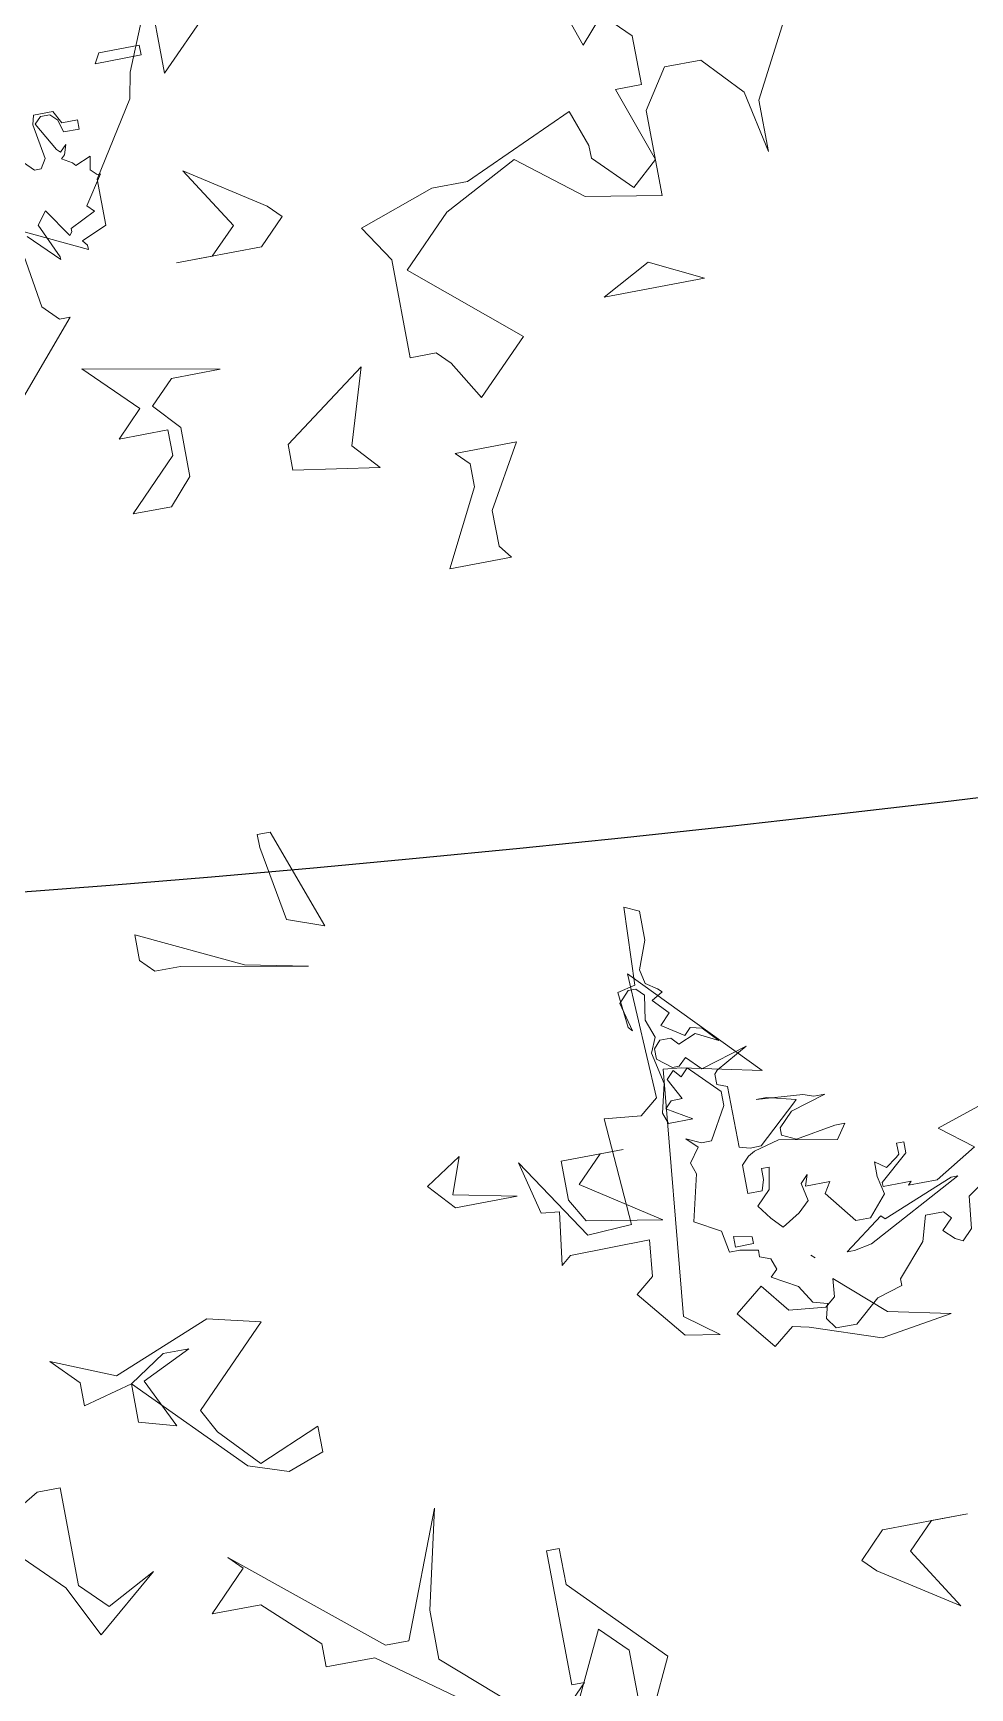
# Model space of a CAD drawing. Header units: millimetres. Extents: x 1418 to 1811, y 1796 to 1956.
# Drawn here: x 1480.835 to 1481.256, y 1830.937 to 1831.681 of the extents above; entities that cross this region are included whole.
import ezdxf

# ---------------------------------------------------------------- set-up
doc = ezdxf.new("R2010")
doc.units = ezdxf.units.MM
doc.layers.add('ARBRE', color=251, linetype='Continuous', lineweight=13)
doc.layers.add('VEGETAIS', color=3, linetype='Continuous')

# ---------------------------------------------------------------- blocks, each defined once
blk = doc.blocks.new('WMF26', base_point=(0, 0.0008))
at = {"color": 85}
for points in [[(13.2233, -7.4181), (13.0199, -7.9055), (12.9837, -8.0792), (12.6708, -8.5666), (12.6708, -8.8803), (12.4963, -8.9527), (12.5251, -8.989), (12.5251, -9.0178), (12.111, -8.8144)], [(12.0739, -8.8441), (12.1472, -9.3381), (12.2485, -9.4401), (12.3209, -9.4401), (11.8994, -9.9284)]]:
    blk.add_lwpolyline(points, dxfattribs=at)
at = {"color": 106}
for points in [[(8.3855, -3.5641), (8.3855, -3.9783), (8.4579, -4.0515), (8.5962, -3.7675)], [(8.8441, -3.9132), (9.0836, -4.0886), (9.2211, -4.0886), (9.2211, -4.1536), (9.3677, -4.2919), (9.5052, -4.2919), (9.3965, -4.4006), (9.4327, -4.4377), (9.0474, -4.1174), (8.9816, -4.1174), (8.8441, -4.4665), (8.9091, -4.1899), (8.9091, -4.0515), (8.6325, -3.8045), (8.5238, -3.9132), (8.56, -3.9132), (8.56, -4.2919), (8.5238, -4.2919), (8.5238, -4.1899), (8.2826, -3.942), (8.3492, -3.8045)], [(9.9926, -4.5398), (10.1317, -4.4665), (10.0947, -4.5027), (10.0947, -4.6122), (9.9201, -4.7135), (9.8551, -4.7135), (9.8551, -4.4377), (9.7826, -4.3644), (9.6435, -4.4377), (9.8189, -4.2919), (9.8913, -4.4377), (9.9926, -4.5398), (9.9926, -4.5398)], [(9.6073, -4.9613), (9.7464, -4.9251), (9.7464, -4.9901), (9.8189, -5.0634), (9.6435, -4.9901), (9.3677, -5.0996), (9.2211, -5.0634), (9.4327, -4.8526), (9.3965, -4.7859), (9.2952, -4.6773), (9.1199, -4.7497), (9.1199, -4.6773), (9.2211, -4.641), (9.3315, -4.6773), (9.6073, -4.9613), (9.6073, -4.9613)], [(7.7285, -4.7678), (7.7738, -4.7777), (7.8306, -4.7316), (7.9178, -4.8403), (7.838, -4.9037), (7.7746, -4.8238), (7.6725, -4.8131), (7.6437, -4.837), (7.6387, -4.888), (7.5062, -4.7703), (7.3341, -4.7316), (7.5342, -4.7011), (7.7285, -4.7678), (7.7285, -4.7678)], [(8.1805, -4.9448), (8.1302, -4.986), (8.1195, -5.0881), (8.3427, -5.0856), (8.3707, -5.0626), (8.3501, -5.2099), (8.4011, -5.2157), (8.4373, -5.3647), (8.285, -5.1317), (8.1607, -5.1391), (8.1805, -5.4413), (8.0784, -5.4306), (8.0273, -5.4718), (8.0422, -5.825), (7.7252, -5.4915), (7.9434, -5.5401), (7.9944, -5.5459), (8.066, -4.8609), (7.9746, -4.7933), (8.071, -4.809), (8.1805, -4.9448), (8.1805, -4.9448)], [(9.6073, -4.9613), (9.5052, -5.0272), (9.4327, -5.0272), (9.5711, -4.9613), (9.5052, -4.823), (9.6073, -4.8526), (9.6073, -4.9613), (9.6073, -4.9613)], [(8.3196, -5.2371), (8.3196, -5.3474), (8.1451, -5.3474), (8.2101, -5.3474), (8.2826, -5.275), (8.0726, -5.1358), (8.2826, -5.1721), (8.3196, -5.2371), (8.3196, -5.2371)], [(8.6975, -5.3474), (8.5962, -5.4125), (8.6325, -5.3112), (8.4579, -5.275), (8.6325, -5.275), (8.6975, -5.3474), (8.6975, -5.3474)], [(9.3315, -6.0744), (9.3677, -6.1115), (9.3677, -6.1839), (9.0836, -6.0456), (8.9091, -6.0094), (9.259, -6.0744), (9.3315, -6.0744), (9.3315, -6.0744)], [(8.9816, -6.3585), (8.9816, -6.3947), (8.9453, -6.3947), (8.8441, -6.1115), (8.9453, -6.1477), (8.9816, -6.3585), (8.9816, -6.3585)], [(8.2101, -7.232), (8.2101, -7.2971), (8.2463, -7.3333), (8.0726, -7.3333), (8.1739, -7.1587), (8.1739, -7.0575), (8.1451, -7.0212), (8.3196, -7.0212), (8.2101, -7.232), (8.2101, -7.232)], [(8.6975, -7.4428), (8.4579, -7.6173), (8.5238, -7.4066), (8.4579, -7.3333), (8.6975, -7.3703), (8.6975, -7.4428), (8.6975, -7.4428)], [(9.0178, -7.4724), (9.0178, -7.5449), (9.1561, -7.5449), (9.0836, -7.6173), (9.2211, -7.7556), (8.8441, -7.6832), (8.9816, -7.6832), (9.0474, -7.6173), (8.9816, -7.5449), (8.9816, -7.4066), (9.0474, -7.3333), (9.1561, -7.3333), (9.0178, -7.4724), (9.0178, -7.4724)], [(8.2463, -7.6173), (8.3196, -7.6173), (8.3196, -7.894), (8.3855, -7.996), (8.1739, -8.0685), (8.0726, -8.0685), (7.7589, -8.2076), (7.7227, -8.1047), (7.7227, -8.0685), (7.6214, -7.9672), (7.5482, -8.0323), (7.6214, -8.2439), (7.5482, -8.2439), (7.5482, -8.3814), (7.6214, -8.4546), (7.6865, -8.3814), (7.7589, -8.5921)], [(7.1266, -8.3451), (7.2353, -8.141), (7.2353, -7.996), (7.2715, -8.1706), (7.3736, -8.2801), (7.4757, -8.2801), (7.5482, -8.1706), (7.5482, -7.9302), (7.7589, -7.9672), (7.9343, -8.1047), (8.1451, -7.996), (8.2826, -7.8577), (7.9993, -7.6173), (8.1451, -7.4724), (8.2101, -7.5811), (8.2463, -7.6173), (8.2463, -7.6173)], [(7.6214, -7.7556), (7.4757, -7.6832), (7.7589, -7.6832), (7.6214, -7.7556), (7.6214, -7.7556)], [(13.1121, -7.805), (12.7985, -7.805), (12.8363, -7.7392), (13.1121, -7.7392), (13.1121, -7.805), (13.1121, -7.805)], [(8.8078, -7.996), (8.7337, -8.0685), (8.8441, -8.2439), (8.6325, -8.1047), (8.5962, -8.0685), (8.6687, -7.996), (8.9091, -7.996), (8.8078, -7.996), (8.8078, -7.996)], [(12.5062, -8.1517), (12.6132, -8.1517), (12.6132, -8.215), (12.5062, -8.215), (12.4839, -8.1294), (12.4387, -8.085), (12.3753, -8.085), (12.3308, -8.1294), (12.4387, -8.3221), (12.4609, -8.3443), (12.5062, -8.2999), (12.4839, -8.3665), (12.4609, -8.3896), (12.5284, -8.4291), (12.5457, -8.4513), (12.6527, -8.4069), (12.6354, -8.4966), (12.675, -8.5361), (12.698, -8.5361), (12.5679, -8.7288), (12.6132, -8.7733), (12.4387, -8.8581), (12.4387, -8.8811), (12.4214, -8.9033), (12.2913, -8.7115), (12.2238, -8.7963), (12.3308, -9.0326), (12.3308, -9.0507), (12.139, -8.8581)], [(12.2065, -8.3665), (12.2682, -8.4291), (12.3135, -8.4291), (12.353, -8.3665), (12.3135, -8.1294), (12.3308, -8.0669), (12.4609, -8.0669), (12.5062, -8.1517), (12.5062, -8.1517)], [(8.6687, -8.8399), (8.7337, -8.7675), (8.6975, -8.6654), (8.8441, -8.5197), (8.8441, -8.7675), (8.6687, -8.8399), (8.6687, -8.8399)]]:
    blk.add_lwpolyline(points, dxfattribs=at)
at = {"color": 63}
for points in [[(7.4938, -4.1767), (7.5663, -4.1042), (7.4576, -3.9289), (7.6684, -4.068), (7.7046, -4.1042), (7.6321, -4.1767), (7.3917, -4.1767), (7.4938, -4.1767), (7.4938, -4.1767)], [(7.1941, -5.0634), (7.2238, -5.0428), (7.2345, -4.9531), (7.2633, -4.9234), (7.2839, -4.9341), (7.3135, -4.9629), (7.2839, -4.9926), (7.3028, -5.0132), (7.353, -5.0132), (7.3744, -4.9424), (7.4543, -4.8526), (7.4543, -4.8337), (7.5259, -4.8123), (7.5967, -4.7514), (7.6552, -4.7514), (7.6766, -4.7826), (7.6659, -4.8222), (7.7054, -4.8337), (7.7367, -4.8839), (7.8059, -4.9234), (7.7869, -4.9424), (7.7976, -4.9737), (7.8273, -4.9844), (7.8273, -5.0033), (7.8775, -5.0132), (7.9071, -5.0132), (7.9178, -5.0741), (7.9886, -5.1136), (7.9574, -5.2437), (7.9681, -5.2758), (7.9384, -5.3153), (7.9681, -5.345), (7.9277, -5.326), (7.8989, -5.326), (7.8478, -5.4158), (7.8478, -5.4561), (7.9277, -5.5376), (7.9491, -5.5162), (7.9681, -5.5376), (7.9886, -5.5162), (7.9574, -5.4561), (7.9886, -5.4561), (8.0076, -5.4372), (7.9384, -5.3952), (8.0076, -5.3952), (8.0183, -5.4265), (7.9993, -5.5063), (8.0183, -5.5961), (7.9993, -5.6381), (8.0183, -5.6891), (8.0076, -5.7575), (8.0282, -5.7789), (8.0496, -5.7789), (8.0784, -5.7476), (8.0578, -5.6669), (8.0685, -5.6784), (8.0784, -5.7789), (8.0282, -5.7896), (8.0183, -6.0086), (7.9779, -5.9896), (7.9779, -5.9081), (8.0076, -5.8291), (7.9993, -5.7896), (7.9681, -5.7682), (7.9574, -5.7575), (7.9886, -5.7393), (7.9491, -5.6973), (7.9779, -5.6669), (7.9178, -5.6274), (7.8989, -5.6463), (7.8668, -5.6381), (7.8273, -5.5961), (7.8882, -5.6274), (7.9384, -5.606), (7.9574, -5.6274), (7.9886, -5.6274), (8.0076, -5.606), (8.0076, -5.5771), (7.9681, -5.5459), (7.9491, -5.5459), (7.9277, -5.5664), (7.8882, -5.5269), (7.7556, -5.5664), (7.8478, -5.5162), (7.8561, -5.5063), (7.8561, -5.4767), (7.8273, -5.466), (7.8273, -5.2947), (7.7976, -5.2865), (7.7663, -5.2865), (7.6552, -5.387), (7.647, -5.3952), (7.7268, -5.4158), (7.7556, -5.4158), (7.6264, -5.4059), (7.5967, -5.3952), (7.5655, -5.3952), (7.6659, -5.3656), (7.7054, -5.326), (7.7054, -5.3054), (7.6659, -5.2865), (7.5547, -5.3054), (7.5259, -5.3054), (7.5547, -5.2651), (7.7161, -5.2947), (7.7869, -5.2758), (7.8059, -5.2651), (7.8273, -5.2437), (7.8273, -5.1638), (7.7869, -5.1638), (7.777, -5.1935), (7.777, -5.2248), (7.7556, -5.2248), (7.7663, -5.1638), (7.8059, -5.1243), (7.777, -5.0848), (7.7474, -5.0535), (7.6972, -5.0848), (7.6659, -5.1136), (7.6766, -5.1638), (7.6552, -5.1852), (7.6659, -5.154), (7.5967, -5.154), (7.6157, -5.1243), (7.5465, -5.0346), (7.5045, -5.0346), (7.4543, -5.093), (7.465, -5.1433), (7.465, -5.1852), (7.4354, -5.1638), (7.4033, -5.1852), (7.395, -5.1935), (7.395, -5.2248), (7.3744, -5.2248), (7.3744, -5.1935), (7.4543, -5.1243), (7.4543, -5.1136), (7.3744, -5.1136), (7.3843, -5.1037), (7.3028, -5.1037), (7.1843, -5.1745), (7.274, -5.2437), (7.1439, -5.2865)], [(7.5152, -4.9629), (7.5655, -4.9531), (7.586, -4.9531), (7.4757, -5.0346), (7.465, -5.0239), (7.2633, -5.1037), (7.2444, -5.1037), (7.5152, -4.9629), (7.5152, -4.9629)], [(7.6865, -4.9629), (7.6766, -4.9531), (7.6865, -4.9629), (7.6865, -4.9629)], [(7.8371, -5.0239), (7.8882, -5.0239), (7.8882, -5.0535), (7.8371, -5.0428), (7.8371, -5.0239), (7.8371, -5.0239)]]:
    blk.add_lwpolyline(points, dxfattribs=at)
blk = doc.blocks.new('T2_02')
at = {"xscale": 0.3499999999999943, "yscale": 0.3499999999999943, "zscale": 0.3499999999999943}
blk.add_blockref('WMF26', (-2.2399, 1.997), dxfattribs=at)

msp = doc.modelspace()

# ---------------------------------------------------------------- linework, layer by layer
at = {"layer": 'VEGETAIS'}
msp.add_spline([(1490.19734, 1833.74084), (1478.791, 1832.93678), (1481.11558, 1835.45939), (1485.03507, 1834.0388), (1489.15019, 1835.59982), (1490.19734, 1833.74084)], degree=3, dxfattribs=at)

# ---------------------------------------------------------------- block references
at = {"layer": 'ARBRE'}
for p, xscale, yscale, zscale, rotation in [((1481.36721, 1831.28822), 0.4621142716754233, 0.4621142716754233, 0.4621142716754233, 190.6551472559353), ((1480.41498, 1831.72596), 0.1918409178794672, 0.1918409178794672, 0.1918409178794672, 10.65514725593884)]:
    msp.add_blockref('T2_02', p, dxfattribs=dict(at, xscale=xscale, yscale=yscale, zscale=zscale, rotation=rotation))

doc.saveas('drawing.dxf')
